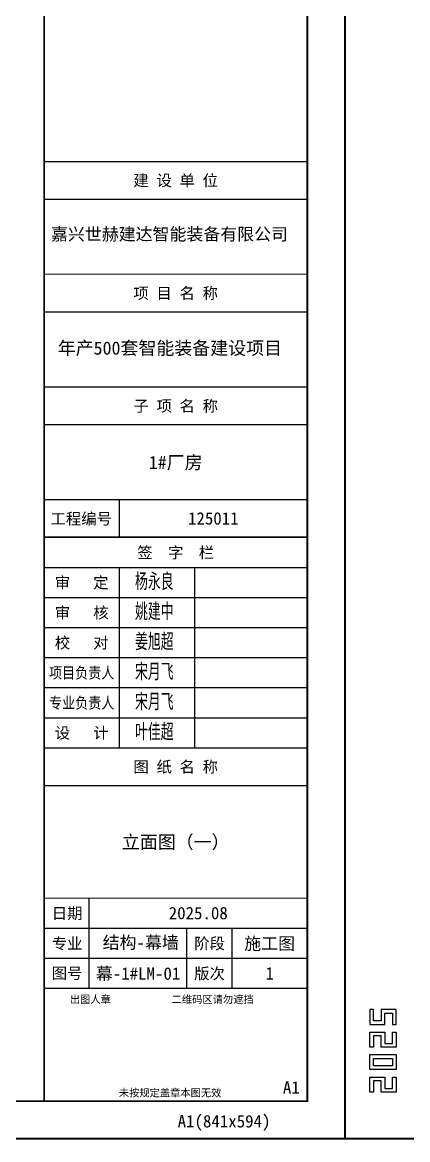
# Model space of a CAD drawing. Extents: x -2072575 to 87763, y 445513 to 805276.
# Drawn here: x -1921482 to -1900987, y 472207 to 531657 of the extents above; entities that cross this region are included whole.
import ezdxf
from ezdxf.enums import TextEntityAlignment as Align

# ---------------------------------------------------------------- set-up
doc = ezdxf.new("R2010")
doc.units = 0
doc.header["$LTSCALE"] = 1000
doc.layers.get('Defpoints').update_dxf_attribs({"color": 210})
doc.layers.add('0-cxFrame', color=155, linetype='Continuous')
doc.layers.add('qianming', color=155, linetype='Continuous')
doc.layers.add('0-cxText', color=131, linetype='Continuous', lineweight=25)
doc.styles.add('BZHZ', font='bzxw', dxfattribs={"width": 0.8, "bigfont": 'bzhz'})
doc.styles.add('cx_biaoti', font='')
doc.styles.add('cx_tuming', font='simhei.ttf')
doc.styles.add('cx_tuqian1', font='')
doc.styles.add('黑体', font='simhei.ttf', dxfattribs={"height": 12})
doc.styles.get('cx_biaoti').set_extended_font_data('SimSun')
doc.styles.get('cx_tuqian1').set_extended_font_data('SimSun')

# ---------------------------------------------------------------- blocks, each defined once
blk = doc.blocks.new('zjcx_lan_qianzi(Dragon)')
for p, q in [((-7000, 4800), (0, 4800)), ((-5000, 4800), (-5000, 0)), ((-3000, 4800), (-3000, 0)), ((-7000, 4000), (0, 4000)), ((-7000, 3200), (0, 3200)), ((-7000, 2400), (0, 2400)), ((-7000, 1600), (0, 1600)), ((-7000, 800), (0, 800))]:
    blk.add_line(p, q)
at = {"const_width": 30}
blk.add_lwpolyline([(-7000, 5600), (0, 5600)], dxfattribs=at)
blk.add_lwpolyline([(-7000, 5600), (0, 5600), (0, 0), (-7000, 0)], close=True, dxfattribs=at)
at = {"style": 'cx_biaoti'}
for s, p in [('签  字  栏', (-3500, 5200)), ('审   定', (-6000, 4400)), ('审   核', (-6000, 3600)), ('校   对', (-6000, 2800)), ('设   计', (-6000, 400))]:
    blk.add_text(s, height=300, dxfattribs=at).set_placement(p, align=Align.MIDDLE)
at = {"style": 'cx_biaoti', "width": 0.85}
for s, p in [('项目负责人', (-6000, 2000)), ('专业负责人', (-6000, 1200))]:
    blk.add_text(s, height=300, dxfattribs=at).set_placement(p, align=Align.MIDDLE)
blk = doc.blocks.new('T-签字(Dragon)')
at = {"layer": '0-cxFrame'}
blk.add_blockref('zjcx_lan_qianzi(Dragon)', (0, 0), dxfattribs=at)
at = {"layer": 'qianming', "style": 'BZHZ', "width": 0.8}
for s, p in [('杨永良', (-4069, 4444)), ('姚建中', (-4069, 3644)), ('姜旭超', (-4069, 2844)), ('宋月飞', (-4069, 2044)), ('宋月飞', (-4069, 1244)), ('叶佳超', (-4069, 444))]:
    blk.add_text(s, height=450, dxfattribs=at).set_placement(p, align=Align.MIDDLE)
blk = doc.blocks.new('zjcx_lan_tuming(Dragon)')
for p, q in [((-7000, 8400), (0, 8400)), ((-5800, 3000), (-5800, 5400)), ((-7000, 4600), (0, 4600)), ((-3200, 3000), (-3200, 4600)), ((-2000, 3000), (-2000, 4600)), ((-7000, 3800), (0, 3800))]:
    blk.add_line(p, q)
at = {"const_width": 30}
for points in [[(-7000, 9400), (0, 9400)], [(-7000, 5400), (0, 5400)], [(-7000, 3000), (0, 3000)], [(-7000, 0), (0, 0)]]:
    blk.add_lwpolyline(points, dxfattribs=at)
blk.add_lwpolyline([(-7000, 9400), (0, 9400), (0, 0), (-7000, 0)], close=True)
at = {"style": 'cx_biaoti'}
for s, p in [('图 纸 名 称', (-3500, 8900)), ('日期', (-6388, 5000)), ('专业', (-6388, 4200)), ('阶段', (-2600, 4200)), ('图号', (-6388, 3400)), ('版次', (-2600, 3400))]:
    blk.add_text(s, height=300, dxfattribs=at).set_placement(p, align=Align.MIDDLE)
for s, p in [('出图人章', (-6316, 2607)), ('二维码区请勿遮挡', (-3609, 2607)), ('未按规定盖章本图无效', (-5013, 120))]:
    blk.add_text(s, height=200, dxfattribs=at).set_placement(p)
blk = doc.blocks.new('T-图签(Dragon)')
blk.add_blockref('zjcx_lan_tuming(Dragon)', (0, 0))
at = {"color": 3, "style": 'cx_biaoti'}
for s, p in [('2025.08', (-2900, 5000)), ('结构-幕墙 ', (-4318, 4226)), ('施工图', (-1000, 4200))]:
    blk.add_text(s, height=330, dxfattribs=at).set_placement(p, align=Align.MIDDLE)
blk = doc.blocks.new('zjcx_lan_xiangmu(Dragon)')
for p, q in [((-7000, 9000), (0, 9000)), ((-7000, 6000), (0, 6000)), ((-7000, 3000), (0, 3000)), ((-5000, 1000), (-5000, 0))]:
    blk.add_line(p, q)
at = {"const_width": 30}
for points in [[(-7000, 10000), (0, 10000)], [(-7000, 7000), (0, 7000)], [(-7000, 7000), (0, 7000)], [(-7000, 4000), (0, 4000)], [(-7000, 4000), (0, 4000)], [(-7000, 1000), (0, 1000)], [(-7000, 0), (0, 0)]]:
    blk.add_lwpolyline(points, dxfattribs=at)
blk.add_lwpolyline([(-7000, 10000), (0, 10000), (0, 0), (-7000, 0)], close=True)
at = {"style": 'cx_biaoti'}
for s, p in [('建 设 单 位', (-3500, 9500)), ('项 目 名 称', (-3500, 6500)), ('子 项 名 称', (-3500, 3500)), ('工程编号', (-6013, 500))]:
    blk.add_text(s, height=300, dxfattribs=at).set_placement(p, align=Align.MIDDLE)
blk = doc.blocks.new('T-项目(Dragon)')
blk.add_blockref('zjcx_lan_xiangmu(Dragon)', (0, 0))
at = {"color": 3, "style": 'cx_tuming'}
for s, height, p in [('嘉兴世赫建达智能装备有限公司', 330, (-6816, 7901)), ('年产500套智能装备建设项目 ', 350, (-6638, 4859))]:
    blk.add_text(s, height=height, dxfattribs=at).set_placement(p)
blk = doc.blocks.new('zjcx_T1(Dragon)')
at = {"layer": '0-cxFrame', "const_width": 50}
blk.add_lwpolyline([(-7000, 0), (0, 0), (0, 57400), (-7000, 57400)], close=True, dxfattribs=at)
at = {"layer": '0-cxFrame'}
for name, p in [('T-项目(Dragon)', (0, 15000)), ('T-签字(Dragon)', (0, 9400)), ('T-图签(Dragon)', (0, 0))]:
    blk.add_blockref(name, p, dxfattribs=at)
blk = doc.blocks.new('TK22.A1 L(Dragon)')
at = {"layer": '0-cxFrame', "color": 7, "const_width": 0.5}
blk.add_lwpolyline([(0, 0), (-841, 0), (-841, 594), (0, 594)], close=True, dxfattribs=at)
at = {"layer": '0-cxFrame', "const_width": 0.5}
for points in [[(-80, 10), (-821, 10), (-821, 584), (-80, 584)], [(-10, 10), (-80, 10), (-80, 584), (-10, 584)]]:
    blk.add_lwpolyline(points, close=True, dxfattribs=at)
at = {"layer": 'Defpoints', "color": 2}
for points in [[(-833.37, 34.37), (-834.37, 34.37), (-834.37, 30.37), (-830.37, 30.37), (-830.37, 33.37), (-828.37, 33.37), (-828.37, 30.37), (-827.37, 30.37), (-827.37, 34.37), (-831.37, 34.37), (-831.37, 31.37), (-833.37, 31.37), (-833.37, 34.37)], [(-833.37, 24.37), (-834.37, 24.37), (-834.37, 28.37), (-830.37, 28.37), (-830.37, 25.37), (-828.37, 25.37), (-828.37, 28.37), (-827.37, 28.37), (-827.37, 24.37), (-831.37, 24.37), (-831.37, 27.37), (-833.37, 27.37), (-833.37, 24.37)], [(-833.37, 12.37), (-834.37, 12.37), (-834.37, 16.37), (-830.37, 16.37), (-830.37, 13.37), (-828.37, 13.37), (-828.37, 16.37), (-827.37, 16.37), (-827.37, 12.37), (-831.37, 12.37), (-831.37, 15.37), (-833.37, 15.37), (-833.37, 12.37)]]:
    blk.add_lwpolyline(points, dxfattribs=at)
for points in [[(-834.37, 18.37), (-834.37, 22.37), (-827.37, 22.37), (-827.37, 18.37)], [(-833.37, 19.37), (-833.37, 21.37), (-828.37, 21.37), (-828.37, 19.37)]]:
    blk.add_lwpolyline(points, close=True, dxfattribs=at)
at = {"layer": '0-cxFrame', "xscale": 0.01, "yscale": 0.01, "zscale": 0.01}
blk.add_blockref('zjcx_T1(Dragon)', (-10, 10), dxfattribs=at)
at = {"style": '黑体', "flags": 4}
blk.add_attdef('图幅', text='', height=3.3, dxfattribs=at).set_placement((-40, 3), align=Align.RIGHT)
at = {"layer": '0-cxFrame', "style": '黑体'}
blk.add_text('(841x594)', height=3.3, dxfattribs=at).set_placement((-40, 3))
at = {"layer": '0-cxText', "flags": 4}
for tag, height, style, p in [('建设单位', 3.5, 'cx_tuming', (-45, 240)), ('项目名称', 3.5, 'cx_tuming', (-45, 210)), ('子项名称', 3.5, 'cx_tuming', (-45, 180)), ('工程编号', 3.3, 'cx_tuqian1', (-35, 165)), ('图名1', 3.5, 'cx_tuming', (-45, 87)), ('图名2', 3.5, 'cx_tuming', (-45, 79)), ('图名3', 3.5, 'cx_tuming', (-45, 71)), ('出图日期', 3.3, 'cx_tuqian1', (-39, 60)), ('专业', 3.3, 'cx_tuqian1', (-55, 52)), ('图号', 3.3, 'cx_tuqian1', (-55, 44)), ('版次', 3.3, 'cx_tuqian1', (-20, 44))]:
    blk.add_attdef(tag, text='', height=height, dxfattribs=dict(at, style=style)).set_placement(p, align=Align.MIDDLE)
at = {"layer": 'Defpoints', "color": 6, "flags": 4}
for tag, height, style, p in [('tufu', 3.3, '黑体', (-12, 12)), ('dwfname', 4, 'cx_tuqian1', (-80, 3))]:
    blk.add_attdef(tag, text='', height=height, dxfattribs=dict(at, style=style)).set_placement(p, align=Align.RIGHT)

msp = doc.modelspace()

# ---------------------------------------------------------------- block references
at = {"layer": '0-cxFrame'}
ref = msp.add_blockref('TK22.A1 L(Dragon)', (-1904324.8, 472257.2), dxfattribs=dict(at, xscale=200, yscale=200, zscale=200))
ref.add_attrib('子项名称', '1#厂房', dxfattribs={"layer": '0-cxText', "height": 700, "style": 'cx_tuming'}).set_placement((-1913324.8, 508257.2), align=Align.MIDDLE)
ref.add_attrib('图名2', '立面图（一）', dxfattribs={"layer": '0-cxText', "height": 700, "style": 'cx_tuming'}).set_placement((-1913324.8, 488057.2), align=Align.MIDDLE)
ref.add_attrib('工程编号', '125011', dxfattribs={"layer": '0-cxText', "height": 660, "style": 'cx_tuqian1'}).set_placement((-1911324.8, 505257.2), align=Align.MIDDLE)
ref.add_attrib('图号', '幕-1#LM-01', dxfattribs={"layer": '0-cxText', "height": 660, "style": 'cx_tuqian1'}).set_placement((-1915324.8, 481057.2), align=Align.MIDDLE)
ref.add_attrib('版次', '1', dxfattribs={"layer": '0-cxText', "height": 660, "style": 'cx_tuqian1'}).set_placement((-1908324.8, 481057.2), align=Align.MIDDLE)
ref.add_attrib('图幅', 'A1', dxfattribs={"layer": '0', "height": 660, "style": '黑体'}).set_placement((-1912324.8, 472857.2), align=Align.RIGHT)
ref.add_attrib('tufu', 'A1', dxfattribs={"layer": 'Defpoints', "color": 6, "height": 660, "style": '黑体'}).set_placement((-1906724.8, 474657.2), align=Align.RIGHT)
at = {"layer": '0-cxFrame', "xscale": 200, "yscale": 200, "zscale": 200}
msp.add_blockref('TK22.A1 L(Dragon)', (-1736124.8, 472257.2), dxfattribs=at)

doc.saveas('drawing.dxf')
